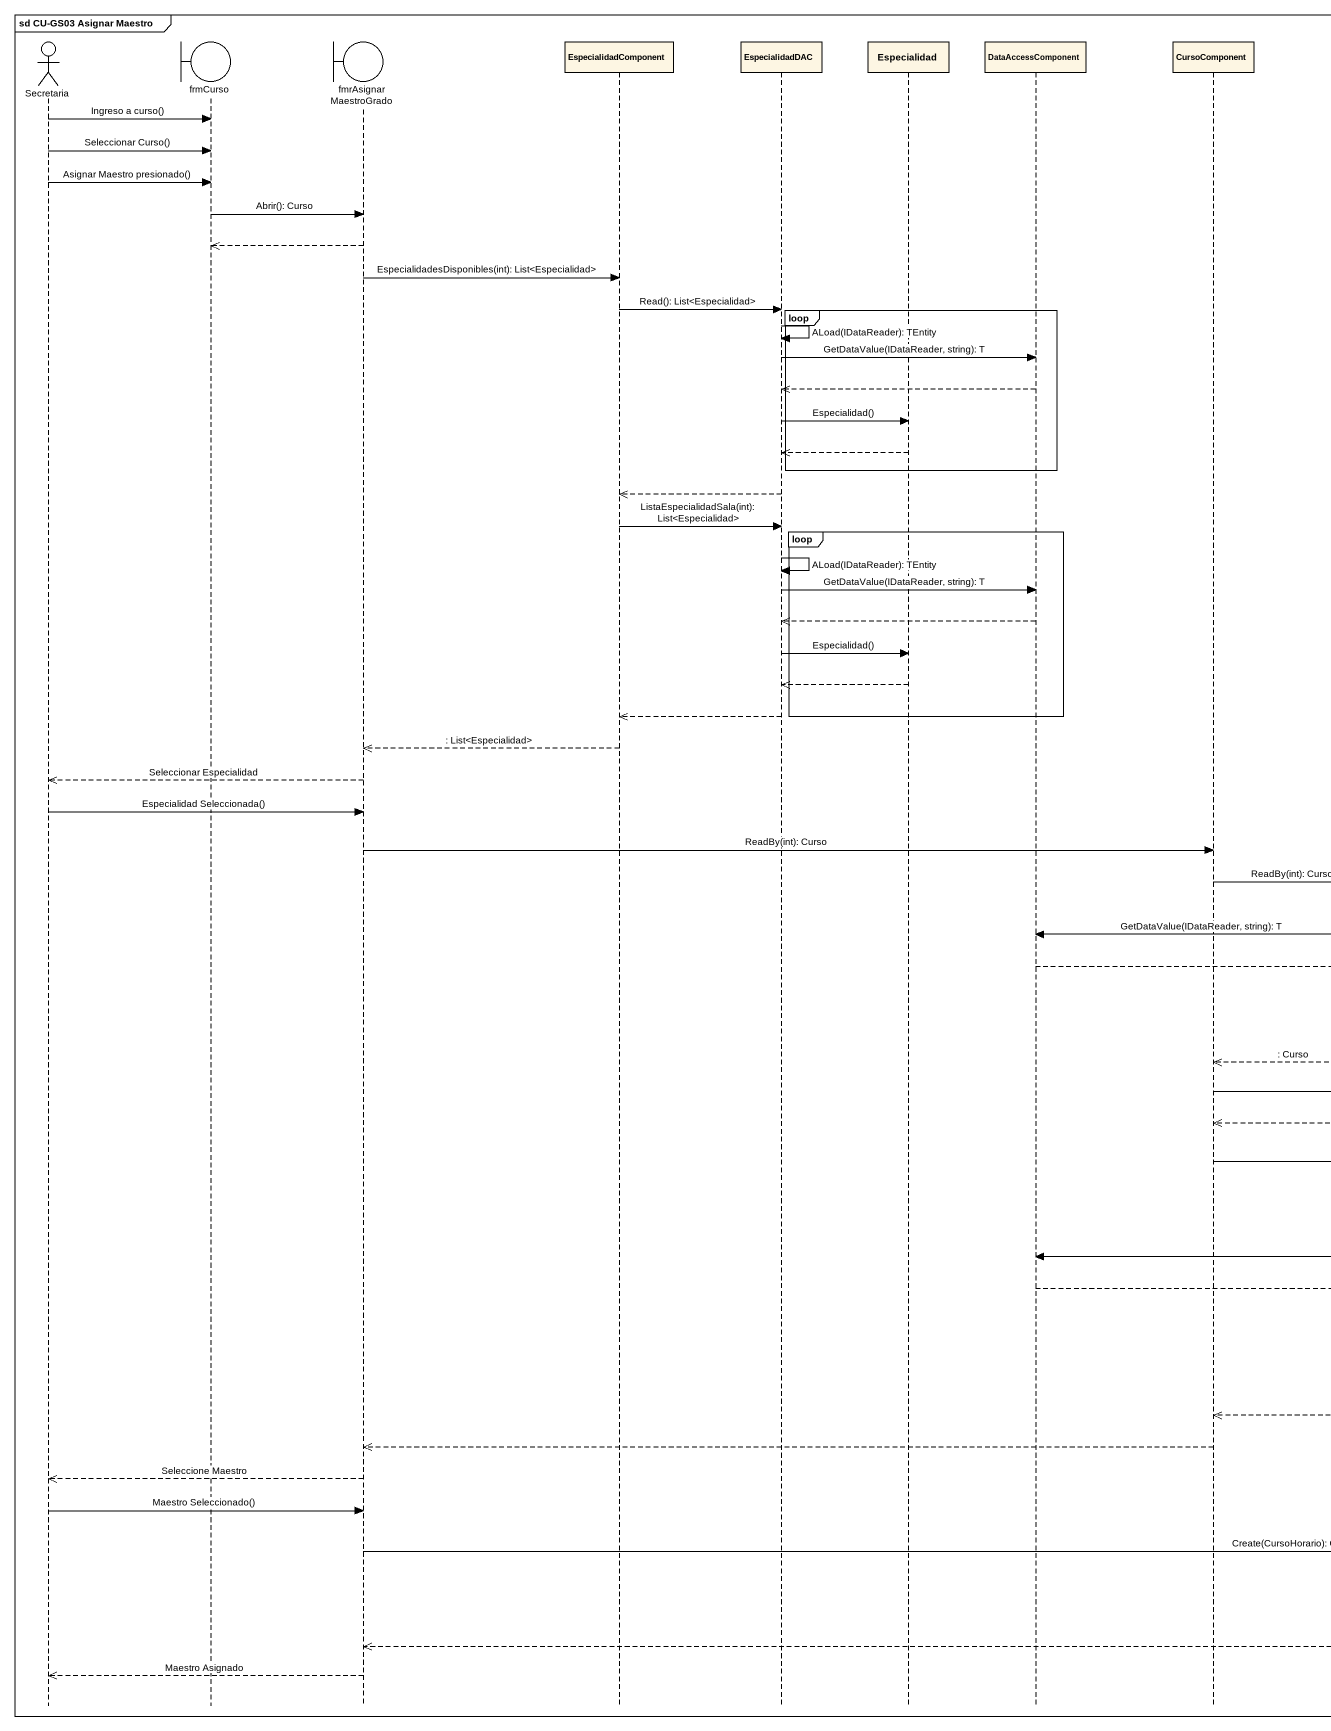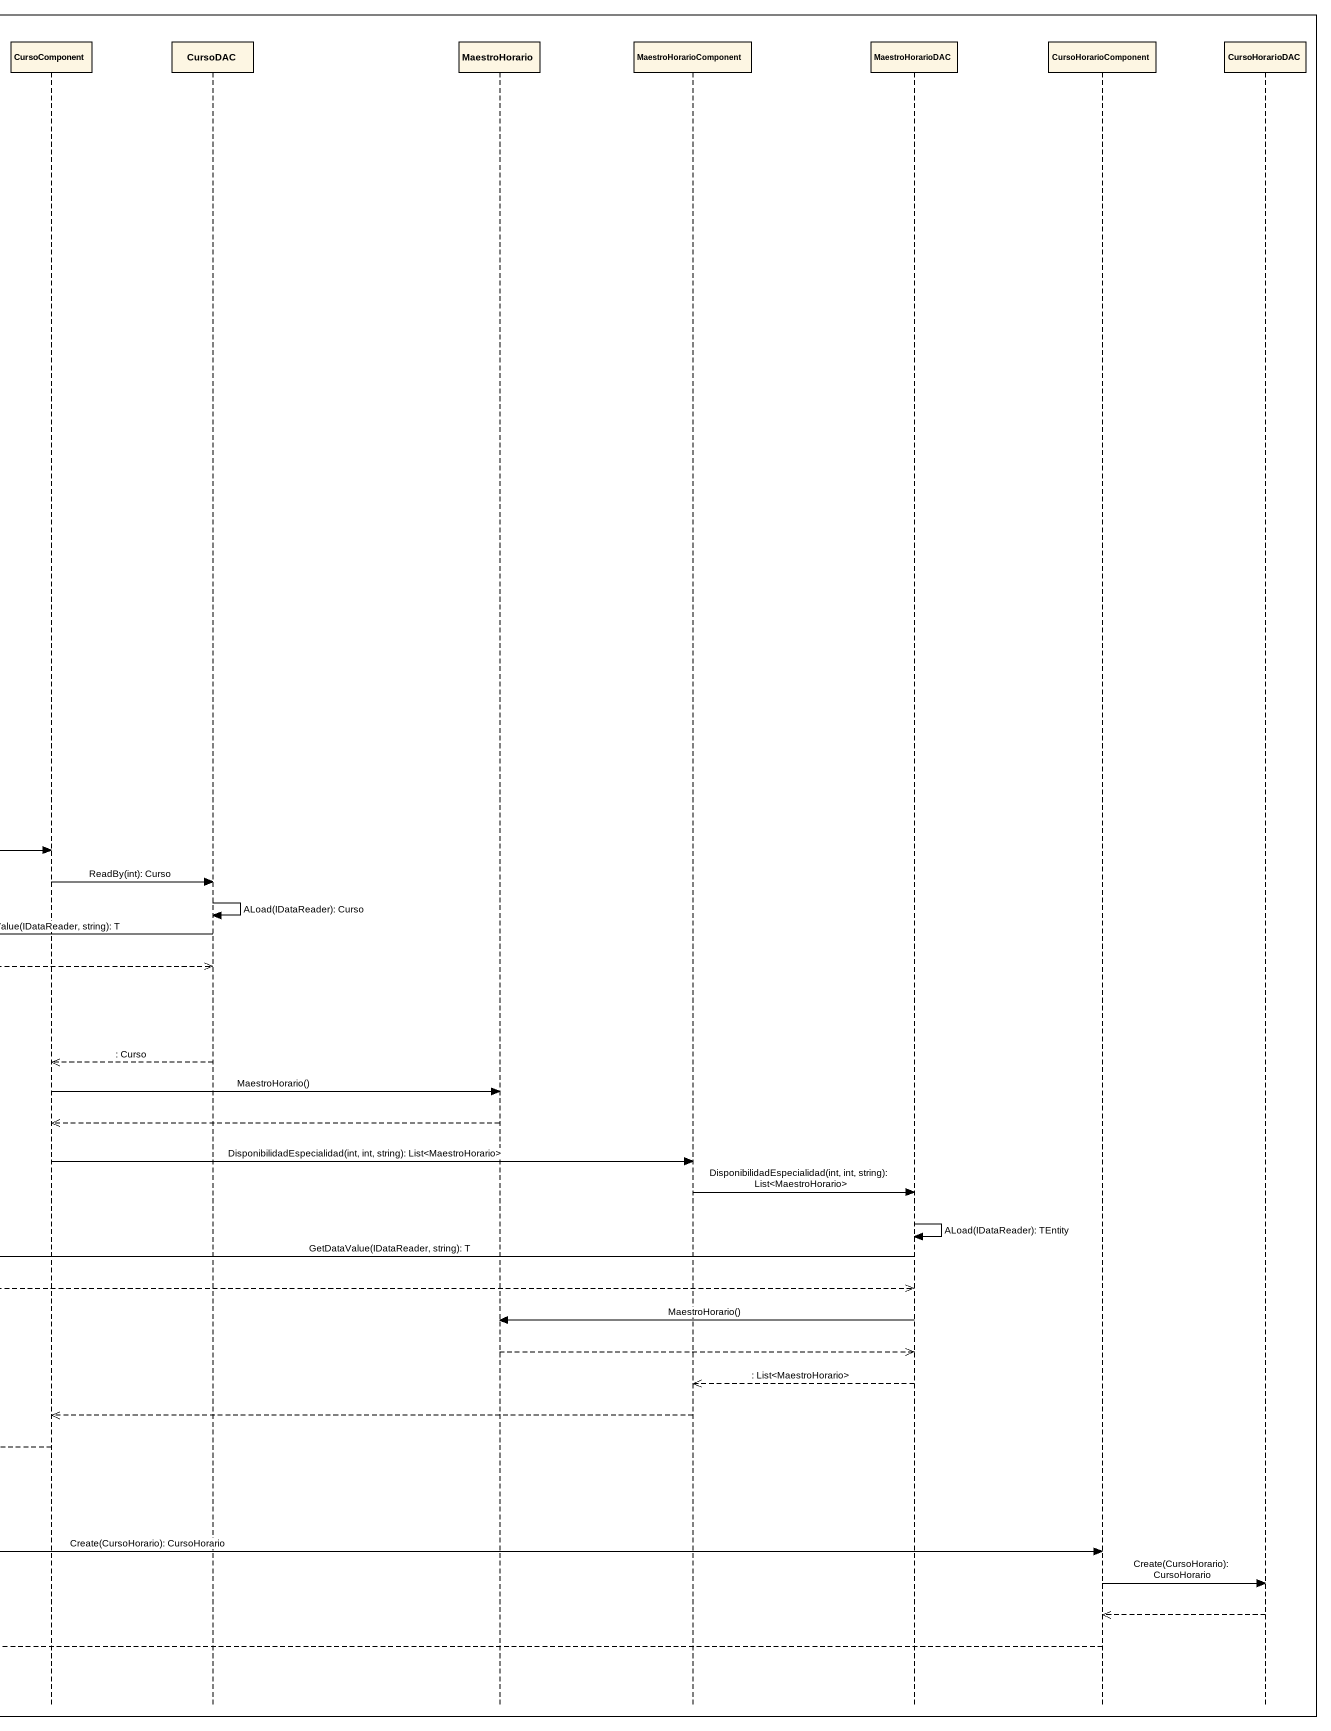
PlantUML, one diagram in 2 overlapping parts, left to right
@startuml
mainframe sd CU-GS03 Asignar Maestro
hide footbox
actor Secretaria
boundary frmCurso
boundary fmrAsignarMaestroGrado
participant EspecialidadComponent
participant EspecialidadDAC
participant Especialidad
participant DataAccessComponent
participant CursoComponent
participant CursoDAC
participant MaestroHorario
participant MaestroHorarioComponent
participant MaestroHorarioDAC
participant CursoHorarioComponent
participant CursoHorarioDAC

Secretaria -> frmCurso : Ingreso a curso()
Secretaria -> frmCurso : Seleccionar Curso()
Secretaria -> frmCurso : Asignar Maestro presionado()
frmCurso -> fmrAsignarMaestroGrado : Abrir(): Curso
fmrAsignarMaestroGrado -->> frmCurso
fmrAsignarMaestroGrado -> EspecialidadComponent : EspecialidadesDisponibles(int): List<Especialidad>
EspecialidadComponent -> EspecialidadDAC : Read(): List<Especialidad>
loop
  EspecialidadDAC -> EspecialidadDAC : ALoad(IDataReader): TEntity
  EspecialidadDAC -> DataAccessComponent : GetDataValue(IDataReader, string): T
  DataAccessComponent -->> EspecialidadDAC
  EspecialidadDAC -> Especialidad : Especialidad()
  Especialidad -->> EspecialidadDAC
end
EspecialidadDAC -->> EspecialidadComponent
EspecialidadComponent -> EspecialidadDAC : ListaEspecialidadSala(int): List<Especialidad>
loop
  EspecialidadDAC -> EspecialidadDAC : ALoad(IDataReader): TEntity
  EspecialidadDAC -> DataAccessComponent : GetDataValue(IDataReader, string): T
  DataAccessComponent -->> EspecialidadDAC
  EspecialidadDAC -> Especialidad : Especialidad()
  Especialidad -->> EspecialidadDAC
  EspecialidadDAC -->> EspecialidadComponent
end
EspecialidadComponent -->> fmrAsignarMaestroGrado : : List<Especialidad>
fmrAsignarMaestroGrado -->> Secretaria : Seleccionar Especialidad
Secretaria -> fmrAsignarMaestroGrado : Especialidad Seleccionada()
fmrAsignarMaestroGrado -> CursoComponent : ReadBy(int): Curso
CursoComponent -> CursoDAC : ReadBy(int): Curso
CursoDAC -> CursoDAC : ALoad(IDataReader): Curso
CursoDAC -> DataAccessComponent : GetDataValue(IDataReader, string): T
DataAccessComponent -->> CursoDAC
CursoDAC -->> CursoComponent : : Curso
CursoComponent -> MaestroHorario : MaestroHorario()
MaestroHorario -->> CursoComponent
CursoComponent -> MaestroHorarioComponent : DisponibilidadEspecialidad(int, int, string): List<MaestroHorario>
MaestroHorarioComponent -> MaestroHorarioDAC : DisponibilidadEspecialidad(int, int, string): List<MaestroHorario>
MaestroHorarioDAC -> MaestroHorarioDAC : ALoad(IDataReader): TEntity
MaestroHorarioDAC -> DataAccessComponent : GetDataValue(IDataReader, string): T
DataAccessComponent -->> MaestroHorarioDAC
MaestroHorarioDAC -> MaestroHorario : MaestroHorario()
MaestroHorario -->> MaestroHorarioDAC
MaestroHorarioDAC -->> MaestroHorarioComponent : : List<MaestroHorario>
MaestroHorarioComponent -->> CursoComponent
CursoComponent -->> fmrAsignarMaestroGrado
fmrAsignarMaestroGrado -->> Secretaria : Seleccione Maestro
Secretaria -> fmrAsignarMaestroGrado : Maestro Seleccionado()
fmrAsignarMaestroGrado -> CursoHorarioComponent : Create(CursoHorario): CursoHorario
CursoHorarioComponent -> CursoHorarioDAC : Create(CursoHorario): CursoHorario
CursoHorarioDAC -->> CursoHorarioComponent
CursoHorarioComponent -->> fmrAsignarMaestroGrado
fmrAsignarMaestroGrado -->> Secretaria : Maestro Asignado
@enduml
